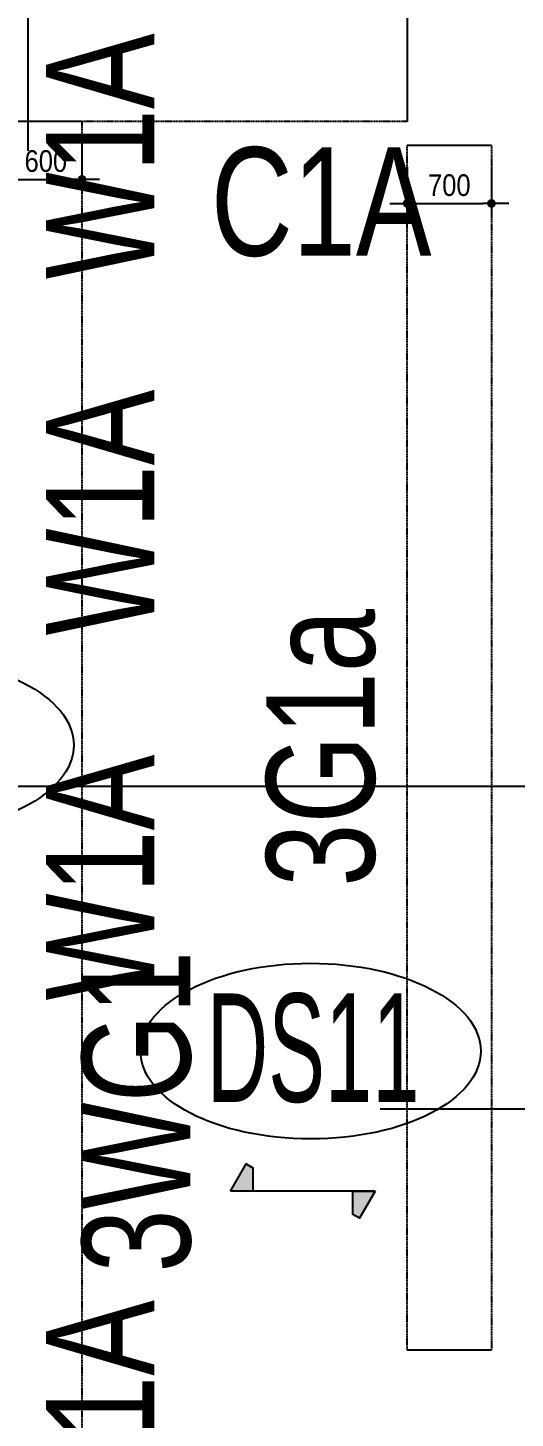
# Model space of a CAD drawing. Header units: millimetres. Extents: x -43750 to 179136, y 88330 to 153500.
# Drawn here: x 98604 to 102651, y 116941 to 128483 of the extents above; entities that cross this region are included whole.
import ezdxf
from ezdxf.enums import TextEntityAlignment as Align

# ---------------------------------------------------------------- set-up
doc = ezdxf.new("R2010")
doc.units = ezdxf.units.MM
doc.linetypes.add('HID', pattern=[2.3, 1.5, -0.8])
doc.layers.get('Defpoints').update_dxf_attribs({"color": 159})
for name, color, linetype in [('^DECK', 130, 'Continuous'), ('A-CEN', 1, 'Continuous'), ('A-HAT', 251, 'Continuous'), ('COLUMN-TEXT', 2, 'Continuous'), ('DECK-PL', 4, 'Continuous'), ('DECK-SLAB', 4, 'Continuous'), ('GIRDER-TEXT', 7, 'Continuous'), ('WALL-TEXT', 6, 'Continuous'), ('보(girder)', 7, 'HID')]:
    doc.layers.add(name, color=color, linetype=linetype)
doc.layers.add('NOPLOT', color=191, linetype='Continuous', plot=False)
doc.styles.add('Gdim', font='', dxfattribs={"width": 0.9})
doc.styles.add('Gtx', font='')
doc.styles.get('Gdim').set_extended_font_data('Dotum')
doc.styles.get('Gtx').set_extended_font_data('Dotum')
doc.dimstyles.new('Gdim200', dxfattribs={"dimscale": 200, "dimtxt": 3, "dimasz": 1.2, "dimexe": 2, "dimexo": 3, "dimgap": 1, "dimtad": 1, "dimdsep": 46, "dimlunit": 6, "dimtxsty": 'Gdim', "dimblk1": '_CIDOT', "dimblk2": '_CIDOT', "dimsah": 1, "dimcen": 2.5, "dimdle": 2, "dimclrd": 1, "dimclre": 1, "dimclrt": 3, "dimazin": 2, "dimtfac": 1, "dimtix": 1, "dimtmove": 2, "dimatfit": 3, "dimldrblk": '_CIDOT', "dimfxl": 2, "dimtolj": 1, "dimtzin": 0, "dimarcsym": 0})

# ---------------------------------------------------------------- blocks, each defined once
blk = doc.blocks.new('_CIDOT')
at = {"color": 0, "linetype": 'ByBlock'}
blk.add_line((2, 0), (-1, 0), dxfattribs=at)
at = {"color": 0, "linetype": 'ByBlock', "const_width": 0.5}
blk.add_lwpolyline([(-0.25, 0, 1), (0.25, 0, 1)], format="xyb", close=True, dxfattribs=at)
blk = doc.blocks.new('*D249')
at = {"layer": 'Defpoints', "color": 155, "lineweight": -2, "transparency": 16777216}
for p, q in [((-2025, 700), (-1605, 700)), ((-1725, 172), (-1725, 628)), ((-2025, 100), (-1605, 100))]:
    blk.add_line(p, q, dxfattribs=at)
at = {"layer": 'Defpoints', "color": 0, "transparency": 16777216}
for p in [(-2205, 700), (-1725, 700), (-2205, 100)]:
    blk.add_point(p, dxfattribs=at)
at = {"layer": 'Defpoints', "color": 155, "lineweight": -2, "transparency": 16777216, "xscale": 71.99999999999994, "yscale": 71.99999999999994, "zscale": 71.99999999999994}
for p, rotation in [((-1725, 700), 90), ((-1725, 100), 270)]:
    blk.add_blockref('_CIDOT', p, dxfattribs=dict(at, rotation=rotation))
at = {"layer": 'Defpoints', "color": 3, "transparency": 16777216, "insert": (-1876, 400), "char_height": 180, "attachment_point": 5, "rotation": 90, "style": 'Gdim'}
blk.add_mtext('\\A1;{\\C155;600}', dxfattribs=at)
blk = doc.blocks.new('*D263')
at = {"layer": 'Defpoints', "color": 155, "lineweight": -2, "transparency": 16777216}
for p, q in [((-1725, 900), (-1305, 900)), ((-1425, -28), (-1425, 828)), ((-1725, -100), (-1305, -100))]:
    blk.add_line(p, q, dxfattribs=at)
at = {"layer": 'Defpoints', "color": 0, "transparency": 16777216}
for p in [(-1905, 900), (-1425, 900), (-1905, -100)]:
    blk.add_point(p, dxfattribs=at)
at = {"layer": 'Defpoints', "color": 155, "lineweight": -2, "transparency": 16777216, "xscale": 71.99999999999994, "yscale": 71.99999999999994, "zscale": 71.99999999999994}
for p, rotation in [((-1425, 900), 90), ((-1425, -100), 270)]:
    blk.add_blockref('_CIDOT', p, dxfattribs=dict(at, rotation=rotation))
at = {"layer": 'Defpoints', "color": 3, "transparency": 16777216, "insert": (-1593, 400), "char_height": 180, "attachment_point": 5, "rotation": 90, "style": 'Gdim'}
blk.add_mtext('\\A1;{\\C155;1,000}', dxfattribs=at)
blk = doc.blocks.new('*D274')
at = {"layer": 'Defpoints', "color": 155, "lineweight": -2, "transparency": 16777216}
for p, q in [((-1725, 750), (-1305, 750)), ((-1425, 122), (-1425, 678)), ((-1725, 50), (-1305, 50))]:
    blk.add_line(p, q, dxfattribs=at)
at = {"layer": 'Defpoints', "color": 0, "transparency": 16777216}
for p in [(-1905, 750), (-1425, 750), (-1905, 50)]:
    blk.add_point(p, dxfattribs=at)
at = {"layer": 'Defpoints', "color": 155, "lineweight": -2, "transparency": 16777216, "xscale": 71.99999999999994, "yscale": 71.99999999999994, "zscale": 71.99999999999994}
for p, rotation in [((-1425, 750), 90), ((-1425, 50), 270)]:
    blk.add_blockref('_CIDOT', p, dxfattribs=dict(at, rotation=rotation))
at = {"layer": 'Defpoints', "color": 3, "transparency": 16777216, "insert": (-1576, 400), "char_height": 180, "attachment_point": 5, "rotation": 90, "style": 'Gdim'}
blk.add_mtext('\\A1;{\\C155;700}', dxfattribs=at)
blk = doc.blocks.new('A$C58C40D4B')
at = {"layer": 'DECK-PL'}
for points in [[(600, 2), (471, 228), (415, 196), (415, 2)], [(-600, 2), (-471, -223), (-415, -192), (-415, 2)]]:
    blk.add_hatch(color=256, dxfattribs=at).paths.add_polyline_path(points)
blk.add_line((-600, 2), (600, 2), dxfattribs=at)
for points in [[(600, 2), (471, 228), (415, 196), (415, 2), (415, 2), (471, 2), (600, 2)], [(-600, 2), (-471, -223), (-415, -192), (-415, 2), (-415, 2), (-471, 2), (-600, 2)]]:
    blk.add_lwpolyline(points, dxfattribs=at)
blk = doc.blocks.new('*U139')
at = {"layer": 'Defpoints'}
blk.add_line((-2205.451, 700), (-2205.451, 100), dxfattribs=at)
at = {"layer": '보(girder)'}
blk.add_line((-2205.451, 700), (12994.549, 700), dxfattribs=at)
at = {"layer": 'Defpoints'}
dim = blk.add_linear_dim(base=(-1725.451, 700), p1=(-2205.451, 100), p2=(-2205.451, 700), angle=90, text='{\\C155;<>}', dimstyle='Gdim200', override={"dimscale": 60, "dimzin": 8, "dimclrd": 155, "dimclre": 155}, dxfattribs=at)
dim.commit()
dim.dimension.update_dxf_attribs({"geometry": '*D249', "text_midpoint": (-1875.573, 400)})
blk = doc.blocks.new('*U173')
at = {"layer": 'Defpoints'}
for p, q in [((-1905.451, 900), (-1905.451, -100)), ((6894.549, 900), (6894.549, -100))]:
    blk.add_line(p, q, dxfattribs=at)
at = {"layer": '보(girder)'}
for p, q in [((-1905.451, 900), (6894.549, 900)), ((6894.549, -100), (-1905.451, -100))]:
    blk.add_line(p, q, dxfattribs=at)
at = {"layer": 'Defpoints'}
dim = blk.add_linear_dim(base=(-1425.451, 900), p1=(-1905.451, -100), p2=(-1905.451, 900), angle=90, text='{\\C155;<>}', dimstyle='Gdim200', override={"dimscale": 60, "dimzin": 8, "dimclrd": 155, "dimclre": 155}, dxfattribs=at)
dim.commit()
dim.dimension.update_dxf_attribs({"geometry": '*D263', "text_midpoint": (-1592.914, 400)})
blk = doc.blocks.new('*U189')
at = {"layer": 'Defpoints'}
for p, q in [((-1905.451, 750), (-1905.451, 50)), ((8094.549, 750), (8094.549, 50))]:
    blk.add_line(p, q, dxfattribs=at)
at = {"layer": '보(girder)'}
for p, q in [((-1905.451, 750), (8094.549, 750)), ((8094.549, 50), (-1905.451, 50))]:
    blk.add_line(p, q, dxfattribs=at)
at = {"layer": 'Defpoints'}
dim = blk.add_linear_dim(base=(-1425.451, 750), p1=(-1905.451, 50), p2=(-1905.451, 750), angle=90, text='{\\C155;<>}', dimstyle='Gdim200', override={"dimscale": 60, "dimzin": 8, "dimclrd": 155, "dimclre": 155}, dxfattribs=at)
dim.commit()
dim.dimension.update_dxf_attribs({"geometry": '*D274', "text_midpoint": (-1575.573, 400)})

msp = doc.modelspace()

# ---------------------------------------------------------------- linework, layer by layer
at = {"layer": '^DECK', "color": 0}
for centre in [(97572.381, 122528.176), (100952.381, 119988.176)]:
    msp.add_ellipse(centre, major_axis=(1412.381, 0), ratio=0.51617646, dxfattribs=at)
at = {"layer": 'A-CEN'}
msp.add_line((98603.571, 138080.9), (98603.571, 127460.446), dxfattribs=at)
at = {"layer": 'A-HAT', "color": 1}
msp.add_line((106860, 119505.018), (101530, 119505.018), dxfattribs=at)
at = {"layer": 'NOPLOT'}
msp.add_lwpolyline([(91353.571, 150005.018), (103353.572, 150005.018), (103353.572, 122185.018), (91353.571, 122185.018)], close=True, dxfattribs=at)

# ---------------------------------------------------------------- block references
at = {"layer": 'DECK-PL', "xscale": -1}
msp.add_blockref('A$C58C40D4B', (100887.526, 118823.469), dxfattribs=at)
at = {"layer": '보(girder)'}
msp.add_blockref('*U173', (94859.022, 127805.018), dxfattribs=at)
at = {"layer": '보(girder)', "rotation": 270}
for name, p in [('*U139', (98353.571, 125499.567)), ('*U189', (101703.571, 125599.567))]:
    msp.add_blockref(name, p, dxfattribs=at)

# ---------------------------------------------------------------- texts
at = {"layer": 'COLUMN-TEXT', "color": 3, "style": 'Gtx', "width": 0.8}
msp.add_text('C1A', height=900, dxfattribs=at).set_placement((100123.659, 127490.901), align=Align.TOP_LEFT)
at = {"layer": 'DECK-SLAB', "style": 'Gtx', "width": 0.6}
msp.add_text('DS11', height=900, dxfattribs=at).set_placement((100090, 119566.866))
at = {"layer": 'GIRDER-TEXT', "style": 'Gtx', "width": 0.8}
msp.add_text('3G1a', height=900, rotation=90, dxfattribs=at).set_placement((101753.571, 122505.018), align=Align.BOTTOM_CENTER)
msp.add_text('3WG1', height=900, rotation=90, dxfattribs=at).set_placement((99053.571, 119485.018), align=Align.TOP_CENTER)
at = {"layer": 'WALL-TEXT', "style": 'Gtx', "width": 0.8}
for p in [(98753.571, 127416.196, 0), (98753.571, 124458.918, 0), (98753.571, 121428.918, 0), (98753.571, 116901.217, 0)]:
    msp.add_text('W1A', height=900, rotation=90, dxfattribs=at).set_placement(p, align=Align.TOP_CENTER)

doc.saveas('drawing.dxf')
